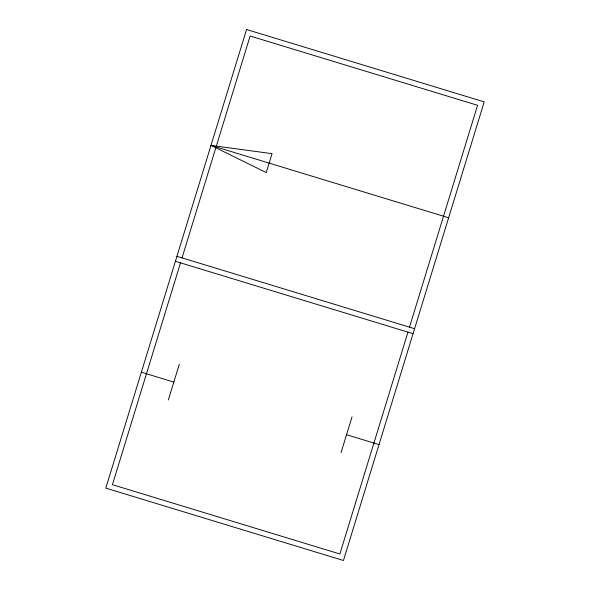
<?xml version="1.0" encoding="UTF-8"?>
<svg xmlns="http://www.w3.org/2000/svg" width="590" height="590" viewBox="0 0 590 590"><rect width="100%" height="100%" fill="white"/><g stroke="black" fill="none" stroke-linecap="round" stroke-linejoin="round"><path stroke-width="0.89" d="M180.511 262.845L112.425 484.7L339.877 553.981L407.963 332.126M182.037 257.874L250.123 36.02L477.575 105.3L409.49 327.155M168.342 399.991L179.316 364.222M341.064 452.604L352.046 416.835M210.984 145.398L272.042 153.658L266.238 172.568L210.984 145.398L448.629 217.776M176.941 256.326L414.586 328.704M175.414 261.296L413.059 333.675M141.371 372.224L173.829 382.106M346.559 434.719L379.016 444.602M246.554 29.5L105.802 488.114L343.446 560.5L484.198 101.886L246.554 29.5"/></g></svg>
